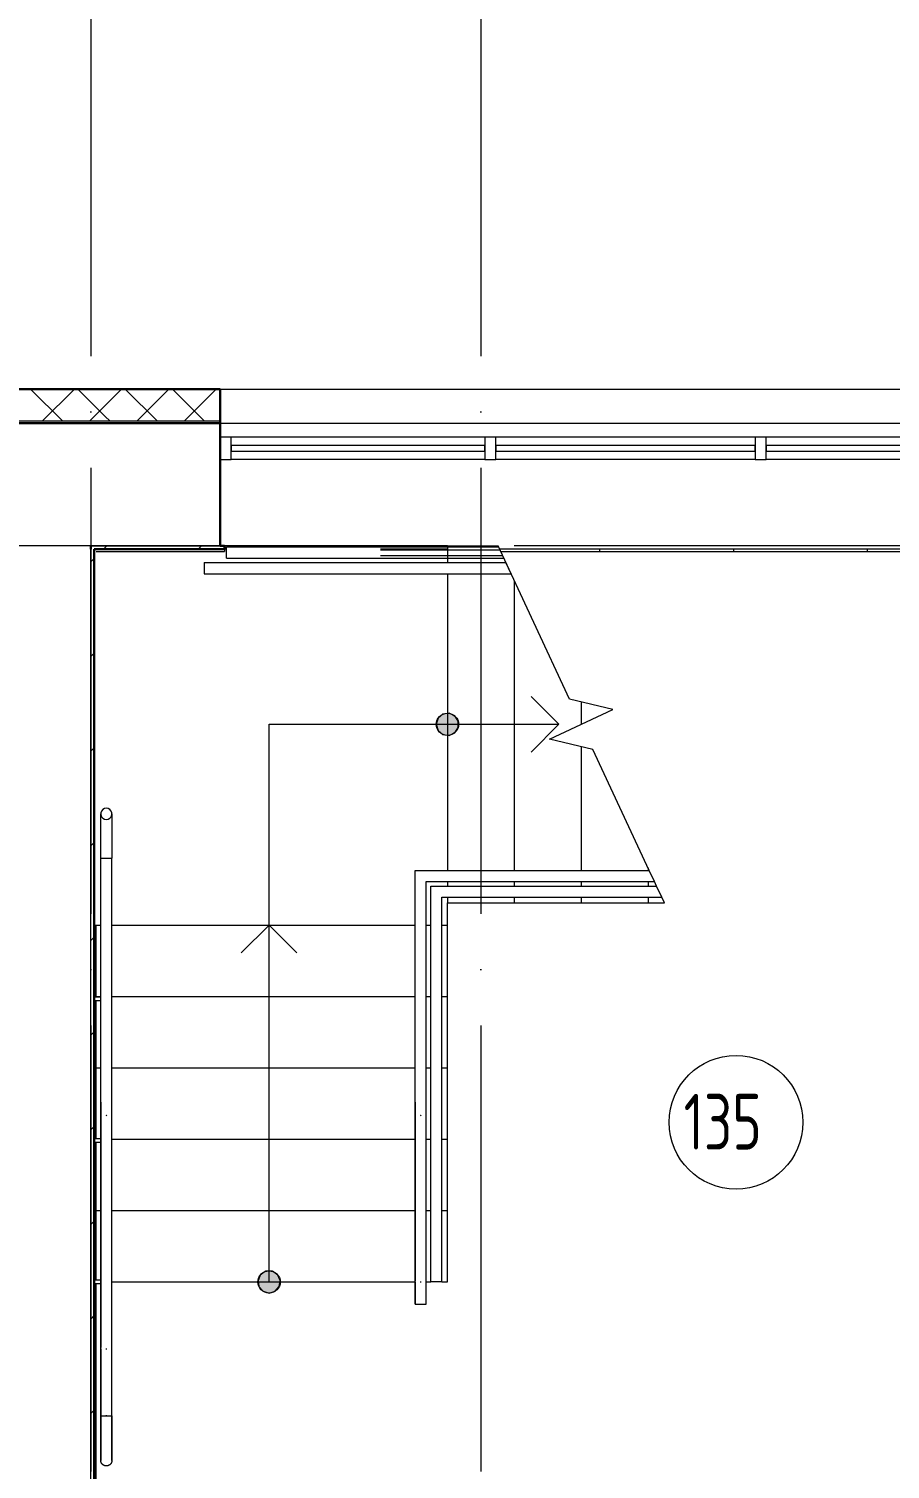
# Model space of a CAD drawing. Header units: millimetres. Extents: x -396912 to 182286, y -43638 to 41610.
# Drawn here: x -29284 to -25420, y 23633 to 30091 of the extents above; entities that cross this region are included whole.
import ezdxf

# ---------------------------------------------------------------- set-up
doc = ezdxf.new("R2010")
doc.units = ezdxf.units.MM
doc.linetypes.add('ADSK_Линия сетки', pattern=[25, 20, -2.5, 0, -2.5])
for name, color, linetype, lineweight in [('Витраж', 7, 'Continuous', 9), ('Лестницы', 252, 'Continuous', 9), ('Марки помещений', 252, 'Continuous', 20), ('Ограждение', 252, 'Continuous', 9), ('Оси', 252, 'Continuous', 9), ('Панели витража', 252, 'Continuous', 9), ('Перекрытие', 252, 'Continuous', 18), ('Стены внутренние', 7, 'Continuous', 18), ('Стены наружные', 7, 'Continuous', 18), ('Стены штриховка', 7, 'Continuous', 9), ('Стрелки вверх', 7, 'Continuous', 18)]:
    doc.layers.add(name, color=color, linetype=linetype, lineweight=lineweight)
doc.styles.add('GOST Common_3', font='', dxfattribs={"height": 3.5})
doc.styles.get('GOST Common_3').set_extended_font_data('GOST 2.304 type A')
pattern_1 = [(0, (-32121.8, 94), (0, 600), []), (90, (-32121.8, 94), (-600, 4e-14), [])]

# ---------------------------------------------------------------- blocks, each defined once
blk = doc.blocks.new('1 этаж')
at = {"layer": 'Ограждение', "true_color": 0x636466}
h = blk.add_hatch(dxfattribs=at)
h.set_pattern_fill('FP_25', color=251, style=0, pattern_type=2)
h.set_pattern_definition(pattern_1)
h.paths.add_polyline_path([(-28632.8, 26829.3), (-28622.8, 26839.3), (-32873.9, 26839.3), (-32869.2, 26829.3), (-29317.7, 26829.3)])
h = blk.add_hatch(dxfattribs=at)
h.set_pattern_fill('FP_25', color=251, style=0, pattern_type=2)
h.set_pattern_definition(pattern_1)
h.paths.add_polyline_path([(-34692.8, 21054.3), (-34682.8, 21054.3), (-34682.8, 23234.9), (-34692.8, 23234.9), (-34692.8, 21325.7)])
at = {"layer": 'Стрелки вверх', "true_color": 0x636466}
h = blk.add_hatch(color=251, dxfattribs=at)
edge = h.paths.add_edge_path()
edge.add_arc((-33107.8, 26054.3), 50, 0, 360)
for points in [[(-33100.7, 26004.8), (-33075.1, 26016.5), (-33059.8, 26040.2), (-33059.8, 26068.4), (-33075.1, 26092.1), (-33100.7, 26103.8), (-33128.6, 26099.8), (-33149.9, 26081.3), (-33157.8, 26054.3), (-33149.9, 26027.2), (-33128.6, 26008.8)], [(-33907.8, 23504.3), (-33880.8, 23512.2), (-33862.3, 23533.5), (-33858.3, 23561.4), (-33870, 23587), (-33893.7, 23602.2), (-33921.9, 23602.2), (-33945.6, 23587), (-33957.3, 23561.4), (-33953.3, 23533.5), (-33934.8, 23512.2)]]:
    blk.add_hatch(color=251, dxfattribs=at).paths.add_polyline_path(points)
h = blk.add_hatch(color=251, dxfattribs=at)
edge = h.paths.add_edge_path()
edge.add_arc((-33907.8, 23554.3), 50, 0, 360)
at = {"layer": 'Витраж', "color": 251, "lineweight": 18, "true_color": 0x636466}
for p, q in [((-34077.7, 27341.8), (-34127.7, 27341.8)), ((-34127.7, 27341.8), (-34127.7, 27241.8)), ((-34077.7, 27241.8), (-34077.7, 27341.8)), ((-34127.7, 27241.8), (-34077.7, 27241.8))]:
    blk.add_line(p, q, dxfattribs=at)
at = {"layer": 'Витраж', "color": 251, "true_color": 0x636466}
for p, q in [((-32940.2, 27341.8), (-34077.7, 27341.8)), ((-31727.7, 27341.8), (-32890.2, 27341.8)), ((-30515.2, 27341.8), (-31677.7, 27341.8)), ((-32940.2, 27241.8), (-34077.7, 27241.8)), ((-31727.7, 27241.8), (-32890.2, 27241.8)), ((-30515.2, 27241.8), (-31677.7, 27241.8))]:
    blk.add_line(p, q, dxfattribs=at)
at = {"layer": 'Витраж', "color": 251, "lineweight": 18, "true_color": 0x636466, "extrusion": (0, 0, -1)}
for p, q in [((-32890.2, 27341.8), (-32940.2, 27341.8)), ((-32940.2, 27341.8), (-32940.2, 27241.8)), ((-32890.2, 27241.8), (-32890.2, 27341.8)), ((-31677.7, 27341.8), (-31727.7, 27341.8)), ((-31727.7, 27341.8), (-31727.7, 27241.8)), ((-31677.7, 27241.8), (-31677.7, 27341.8)), ((-32940.2, 27241.8), (-32890.2, 27241.8)), ((-31727.7, 27241.8), (-31677.7, 27241.8))]:
    blk.add_line(p, q, dxfattribs=at)
at = {"layer": 'Лестницы', "color": 251, "true_color": 0x636466}
for p, q in [((-33107.8, 26854.3), (-34107.8, 26854.3)), ((-33107.8, 26854.3), (-33107.8, 26779.3)), ((-33107.8, 26854.3), (-32880.8, 26854.3)), ((-33107.8, 26854.3), (-33107.8, 26779.3)), ((-32560.6, 26167.6), (-32880.8, 26854.3)), ((-33107.8, 26729.3), (-33107.8, 25399.3)), ((-33107.8, 26729.3), (-33107.8, 25399.3)), ((-32807.8, 26697.6), (-32807.8, 25399.3)), ((-32807.8, 26697.6), (-32807.8, 25399.3)), ((-32366.2, 26120.3), (-32560.6, 26167.6)), ((-32507.8, 26154.7), (-32507.8, 26054.3)), ((-32507.8, 26154.7), (-32507.8, 26054.3)), ((-32649.4, 25988.2), (-32366.2, 26120.3)), ((-32455, 25941), (-32649.4, 25988.2)), ((-32507.8, 25953.8), (-32507.8, 25399.3)), ((-32507.8, 25953.8), (-32507.8, 25399.3)), ((-32202.4, 25399.3), (-32455, 25941)), ((-32207.8, 25410.9), (-32207.8, 25399.3)), ((-32207.8, 25410.9), (-32207.8, 25399.3)), ((-33107.8, 25349.3), (-33107.8, 25329.3)), ((-33107.8, 25349.3), (-33107.8, 25329.3)), ((-32807.8, 25349.3), (-32807.8, 25329.3)), ((-32807.8, 25349.3), (-32807.8, 25329.3)), ((-32507.8, 25349.3), (-32507.8, 25329.3)), ((-32507.8, 25349.3), (-32507.8, 25329.3)), ((-32207.8, 25349.3), (-32207.8, 25329.3)), ((-32207.8, 25349.3), (-32207.8, 25329.3)), ((-32169.7, 25329.3), (-32179.1, 25349.3)), ((-33107.8, 25279.3), (-33107.8, 25254.3)), ((-33107.8, 25279.3), (-33107.8, 25254.3)), ((-33107.8, 25154.3), (-33107.8, 25254.3)), ((-33107.8, 25254.3), (-32807.8, 25254.3)), ((-32807.8, 25279.3), (-32807.8, 25254.3)), ((-32807.8, 25279.3), (-32807.8, 25254.3)), ((-32807.8, 25254.3), (-32507.8, 25254.3)), ((-32507.8, 25279.3), (-32507.8, 25254.3)), ((-32507.8, 25279.3), (-32507.8, 25254.3)), ((-32507.8, 25254.3), (-32207.8, 25254.3)), ((-32207.8, 25279.3), (-32207.8, 25254.3)), ((-32207.8, 25279.3), (-32207.8, 25254.3)), ((-32207.8, 25254.3), (-32134.8, 25254.3)), ((-32134.8, 25254.3), (-32146.4, 25279.3)), ((-34692.8, 25154.3), (-34662.8, 25154.3)), ((-34612.8, 25154.3), (-33252.8, 25154.3)), ((-33202.8, 25154.3), (-33182.8, 25154.3)), ((-33132.8, 25154.3), (-33107.8, 25154.3)), ((-33107.8, 24834.3), (-33107.8, 25154.3)), ((-34682.8, 24834.3), (-34662.8, 24834.3)), ((-34682.8, 24834.3), (-34662.8, 24834.3)), ((-34612.8, 24834.3), (-33252.8, 24834.3)), ((-34612.8, 24834.3), (-33252.8, 24834.3)), ((-33202.8, 24834.3), (-33182.8, 24834.3)), ((-33202.8, 24834.3), (-33182.8, 24834.3)), ((-33132.8, 24834.3), (-33107.8, 24834.3)), ((-33132.8, 24834.3), (-33107.8, 24834.3)), ((-33107.8, 24514.3), (-33107.8, 24834.3)), ((-34682.8, 24514.3), (-34662.8, 24514.3)), ((-34682.8, 24514.3), (-34662.8, 24514.3)), ((-34612.8, 24514.3), (-33252.8, 24514.3)), ((-34612.8, 24514.3), (-33252.8, 24514.3)), ((-33202.8, 24514.3), (-33182.8, 24514.3)), ((-33202.8, 24514.3), (-33182.8, 24514.3)), ((-33132.8, 24514.3), (-33107.8, 24514.3)), ((-33132.8, 24514.3), (-33107.8, 24514.3)), ((-33107.8, 24194.3), (-33107.8, 24514.3)), ((-34612.8, 24194.3), (-33252.8, 24194.3)), ((-34612.8, 24194.3), (-33252.8, 24194.3)), ((-33202.8, 24194.3), (-33182.8, 24194.3)), ((-33202.8, 24194.3), (-33182.8, 24194.3)), ((-33132.8, 24194.3), (-33107.8, 24194.3)), ((-33132.8, 24194.3), (-33107.8, 24194.3)), ((-33107.8, 23874.3), (-33107.8, 24194.3)), ((-34682.8, 23874.3), (-34662.8, 23874.3)), ((-34682.8, 23874.3), (-34662.8, 23874.3)), ((-34612.8, 23874.3), (-33252.8, 23874.3)), ((-34612.8, 23874.3), (-33252.8, 23874.3)), ((-33202.8, 23874.3), (-33182.8, 23874.3)), ((-33202.8, 23874.3), (-33182.8, 23874.3)), ((-33132.8, 23874.3), (-33107.8, 23874.3)), ((-33132.8, 23874.3), (-33107.8, 23874.3)), ((-33107.8, 23554.3), (-33107.8, 23874.3)), ((-34612.8, 23554.3), (-33252.8, 23554.3)), ((-34612.8, 23554.3), (-33252.8, 23554.3)), ((-33202.8, 23554.3), (-33182.8, 23554.3)), ((-33202.8, 23554.3), (-33182.8, 23554.3)), ((-33132.8, 23554.3), (-33107.8, 23554.3)), ((-33132.8, 23554.3), (-33107.8, 23554.3))]:
    blk.add_line(p, q, dxfattribs=at)
at = {"layer": 'Марки помещений', "color": 251, "true_color": 0x636466}
blk.add_circle((-31813.2, 24270), 300, dxfattribs=at)
at = {"layer": 'Ограждение', "color": 251, "true_color": 0x636466}
for p, q in [((-34682.8, 26829.3), (-34107.8, 26829.3)), ((-34107.8, 26839.3), (-34107.8, 26829.3)), ((-34098.8, 26849.3), (-33407.8, 26849.3)), ((-34098.8, 26799.3), (-34098.8, 26849.3)), ((-33407.8, 26849.3), (-32878.5, 26849.3)), ((-33407.8, 26836.8), (-32872.7, 26836.8)), ((-33407.8, 26811.8), (-32861, 26811.8)), ((-32869.2, 26829.3), (-28632.8, 26829.3)), ((-34198.8, 26779.3), (-34198.8, 26729.3)), ((-34198.8, 26779.3), (-33407.8, 26779.3)), ((-34098.8, 26799.3), (-33407.8, 26799.3)), ((-33407.8, 26799.3), (-32855.2, 26799.3)), ((-33407.8, 26779.3), (-32845.9, 26779.3)), ((-32822.6, 26729.3), (-32845.9, 26779.3)), ((-34198.8, 26729.3), (-33407.8, 26729.3)), ((-33407.8, 26729.3), (-32822.6, 26729.3)), ((-34662.8, 25454.3), (-34612.8, 25454.3)), ((-34662.8, 24834.3), (-34662.8, 25454.3)), ((-34612.8, 24834.3), (-34612.8, 25454.3)), ((-33252.8, 25399.3), (-32202.4, 25399.3)), ((-33252.8, 24834.3), (-33252.8, 25399.3)), ((-32179.1, 25349.3), (-32202.4, 25399.3)), ((-33202.8, 25349.3), (-32179.1, 25349.3)), ((-33202.8, 24834.3), (-33202.8, 25349.3)), ((-33182.8, 25329.3), (-32169.7, 25329.3)), ((-33182.8, 24834.3), (-33182.8, 25329.3)), ((-32146.4, 25279.3), (-32169.7, 25329.3)), ((-32146.4, 25279.3), (-32169.7, 25329.3)), ((-33132.8, 25279.3), (-32146.4, 25279.3)), ((-33132.8, 24834.3), (-33132.8, 25279.3)), ((-34682.8, 24834.3), (-34682.8, 25154.3)), ((-34662.8, 24830.5), (-34692.8, 24830.5)), ((-34692.8, 24815.5), (-34662.8, 24815.5)), ((-34682.8, 24830.2), (-34682.8, 24834.3)), ((-34682.8, 24196.4), (-34682.8, 24815.7)), ((-34662.8, 23254.3), (-34662.8, 24834.3)), ((-34612.8, 23254.3), (-34612.8, 24834.3)), ((-33252.8, 23554.3), (-33252.8, 24834.3)), ((-33202.8, 23554.3), (-33202.8, 24834.3)), ((-33182.8, 23554.3), (-33182.8, 24834.3)), ((-33132.8, 23554.3), (-33132.8, 24834.3)), ((-34662.8, 24359.8), (-34662.8, 23259.8)), ((-34612.8, 23259.8), (-34612.8, 24359.8)), ((-33252.8, 24359.8), (-33252.8, 23559.8)), ((-33202.8, 23559.8), (-33202.8, 24359.8)), ((-34662.8, 24196.6), (-34692.8, 24196.6)), ((-34692.8, 24181.6), (-34662.8, 24181.6)), ((-34682.8, 23562.6), (-34682.8, 24181.9)), ((-34662.8, 23562.8), (-34692.8, 23562.8)), ((-34692.8, 23547.8), (-34662.8, 23547.8)), ((-34682.8, 23234.3), (-34682.8, 23548.1)), ((-33252.8, 23554.9), (-33252.8, 23454.3)), ((-33252.8, 23454.3), (-33252.8, 23554.3)), ((-33202.8, 23454.3), (-33202.8, 23554.9)), ((-33202.8, 23454.3), (-33202.8, 23554.3)), ((-33132.8, 23554.3), (-33182.8, 23554.3)), ((-33252.8, 23454.3), (-33202.8, 23454.3)), ((-33230.1, 23454.3), (-33225.5, 23454.3)), ((-34662.8, 23254.9), (-34662.8, 22954.3)), ((-34662.8, 22954.3), (-34662.8, 23254.3)), ((-34612.8, 22954.3), (-34612.8, 23254.9)), ((-34612.8, 22954.3), (-34612.8, 23254.3)), ((-34682.8, 23234.3), (-34692.8, 23234.3)), ((-34682.8, 21054.3), (-34682.8, 23234.9)), ((-34662.8, 22954.3), (-34612.8, 22954.3)), ((-34640.1, 22954.3), (-34635.5, 22954.3)), ((-34637.8, 22954.3), (-34640.1, 22954.3)), ((-34635.5, 22954.3), (-34637.8, 22954.3))]:
    blk.add_line(p, q, dxfattribs=at)
at = {"layer": 'Ограждение', "color": 251, "true_color": 0x636466, "flags": 128}
for points in [[(-34662.8, 25454.3), (-34662.8, 25462.3), (-34662.8, 25470.3), (-34662.8, 25478.2), (-34662.8, 25486.1), (-34662.8, 25494), (-34662.8, 25501.8), (-34662.8, 25509.5), (-34662.8, 25517.2), (-34662.8, 25524.7), (-34662.8, 25532.2), (-34662.8, 25539.5), (-34662.8, 25546.6), (-34662.8, 25553.6), (-34662.8, 25560.5), (-34662.8, 25567.2), (-34662.8, 25573.7), (-34662.8, 25580), (-34662.8, 25586.1), (-34662.8, 25592.1), (-34662.8, 25597.7), (-34662.8, 25603.2), (-34662.8, 25608.4), (-34662.8, 25613.4), (-34662.8, 25618.1), (-34662.8, 25622.6), (-34662.8, 25626.7), (-34662.8, 25630.7), (-34662.8, 25634.3), (-34662.8, 25637.6), (-34662.8, 25640.7), (-34662.8, 25643.4), (-34662.8, 25645.9), (-34662.8, 25648), (-34662.8, 25649.8), (-34662.8, 25651.4), (-34662.8, 25652.6), (-34662.8, 25652.7)], [(-34637.8, 25677.9), (-34646.4, 25676.3), (-34653.9, 25672), (-34659.5, 25665.2), (-34662.4, 25657), (-34662.4, 25648.3), (-34659.5, 25640.1), (-34653.9, 25633.4), (-34646.4, 25629), (-34637.8, 25627.5)], [(-34637.8, 25627.5), (-34629.2, 25629), (-34621.7, 25633.4), (-34616.1, 25640.1), (-34613.2, 25648.3), (-34613.2, 25657), (-34616.1, 25665.2), (-34621.7, 25672), (-34629.2, 25676.3), (-34637.8, 25677.9)], [(-34612.8, 25652.7), (-34612.8, 25651.5), (-34612.8, 25650.1), (-34612.8, 25648.3), (-34612.8, 25646.2), (-34612.8, 25643.8), (-34612.8, 25641.1), (-34612.8, 25638.1), (-34612.8, 25634.8), (-34612.8, 25631.2), (-34612.8, 25627.3), (-34612.8, 25623.2), (-34612.8, 25618.7), (-34612.8, 25614), (-34612.8, 25609.1), (-34612.8, 25603.9), (-34612.8, 25598.5), (-34612.8, 25592.8), (-34612.8, 25587), (-34612.8, 25580.9), (-34612.8, 25574.6), (-34612.8, 25568.1), (-34612.8, 25561.4), (-34612.8, 25554.6), (-34612.8, 25547.6), (-34612.8, 25540.4), (-34612.8, 25533.2), (-34612.8, 25525.7), (-34612.8, 25518.2), (-34612.8, 25510.6), (-34612.8, 25502.9), (-34612.8, 25495.1), (-34612.8, 25487.2), (-34612.8, 25479.3), (-34612.8, 25471.3), (-34612.8, 25463.4), (-34612.8, 25455.4), (-34612.8, 25454.3)], [(-34640.6, 24301.3), (-34637.8, 24300.9), (-34635, 24301.3)], [(-33230.6, 24301.3), (-33227.8, 24300.9), (-33225, 24301.3)], [(-34662.8, 22954.3), (-34662.8, 22946.3), (-34662.8, 22938.3), (-34662.8, 22930.3), (-34662.8, 22922.4), (-34662.8, 22914.5), (-34662.8, 22906.7), (-34662.8, 22899), (-34662.8, 22891.4), (-34662.8, 22883.8), (-34662.8, 22876.4), (-34662.8, 22869.1), (-34662.8, 22861.9), (-34662.8, 22854.9), (-34662.8, 22848), (-34662.8, 22841.3), (-34662.8, 22834.8), (-34662.8, 22828.5), (-34662.8, 22822.4), (-34662.8, 22816.5), (-34662.8, 22810.8), (-34662.8, 22805.3), (-34662.8, 22800.1), (-34662.8, 22795.1), (-34662.8, 22790.4), (-34662.8, 22786), (-34662.8, 22781.8), (-34662.8, 22777.9), (-34662.8, 22774.2), (-34662.8, 22770.9), (-34662.8, 22767.9), (-34662.8, 22765.1), (-34662.8, 22762.7), (-34662.8, 22760.5), (-34662.8, 22758.7), (-34662.8, 22757.2), (-34662.8, 22756), (-34662.8, 22755.1), (-34662.8, 22754.5), (-34662.8, 22754.3), (-34662.8, 22754.3)], [(-34662.8, 22754.3), (-34662.8, 22754.4), (-34662.8, 22754.9), (-34662.8, 22755.7), (-34662.8, 22756.8), (-34662.8, 22758.3), (-34662.8, 22760), (-34662.8, 22762.1), (-34662.8, 22764.4), (-34662.8, 22767.1), (-34662.8, 22770.1), (-34662.8, 22773.3), (-34662.8, 22776.9), (-34662.8, 22780.7), (-34662.8, 22784.8), (-34662.8, 22789.2), (-34662.8, 22793.8), (-34662.8, 22798.8), (-34662.8, 22803.9), (-34662.8, 22809.3), (-34662.8, 22814.9), (-34662.8, 22820.8), (-34662.8, 22826.8), (-34662.8, 22833.1), (-34662.8, 22839.6), (-34662.8, 22846.2), (-34662.8, 22853), (-34662.8, 22860), (-34662.8, 22867.1), (-34662.8, 22874.4), (-34662.8, 22881.8), (-34662.8, 22889.3), (-34662.8, 22896.9), (-34662.8, 22904.6), (-34662.8, 22912.4), (-34662.8, 22920.3), (-34662.8, 22928.2), (-34662.8, 22936.1), (-34662.8, 22944.1), (-34662.8, 22952.1), (-34662.8, 22954.3)], [(-34612.8, 22954.3), (-34612.8, 22946.3), (-34612.8, 22938.3), (-34612.8, 22930.3), (-34612.8, 22922.4), (-34612.8, 22914.5), (-34612.8, 22906.7), (-34612.8, 22899), (-34612.8, 22891.4), (-34612.8, 22883.8), (-34612.8, 22876.4), (-34612.8, 22869.1), (-34612.8, 22861.9), (-34612.8, 22854.9), (-34612.8, 22848), (-34612.8, 22841.3), (-34612.8, 22834.8), (-34612.8, 22828.5), (-34612.8, 22822.4), (-34612.8, 22816.5), (-34612.8, 22810.8), (-34612.8, 22805.3), (-34612.8, 22800.1), (-34612.8, 22795.1), (-34612.8, 22790.4), (-34612.8, 22786), (-34612.8, 22781.8), (-34612.8, 22777.9), (-34612.8, 22774.2), (-34612.8, 22770.9), (-34612.8, 22767.9), (-34612.8, 22765.1), (-34612.8, 22762.7), (-34612.8, 22760.5), (-34612.8, 22758.7), (-34612.8, 22757.2), (-34612.8, 22756), (-34612.8, 22755.1), (-34612.8, 22754.5), (-34612.8, 22754.3), (-34612.8, 22754.3)], [(-34612.8, 22754.3), (-34612.8, 22754.4), (-34612.8, 22754.9), (-34612.8, 22755.7), (-34612.8, 22756.8), (-34612.8, 22758.3), (-34612.8, 22760), (-34612.8, 22762.1), (-34612.8, 22764.4), (-34612.8, 22767.1), (-34612.8, 22770.1), (-34612.8, 22773.3), (-34612.8, 22776.9), (-34612.8, 22780.7), (-34612.8, 22784.8), (-34612.8, 22789.2), (-34612.8, 22793.8), (-34612.8, 22798.8), (-34612.8, 22803.9), (-34612.8, 22809.3), (-34612.8, 22814.9), (-34612.8, 22820.8), (-34612.8, 22826.8), (-34612.8, 22833.1), (-34612.8, 22839.6), (-34612.8, 22846.2), (-34612.8, 22853), (-34612.8, 22860), (-34612.8, 22867.1), (-34612.8, 22874.4), (-34612.8, 22881.8), (-34612.8, 22889.3), (-34612.8, 22896.9), (-34612.8, 22904.6), (-34612.8, 22912.4), (-34612.8, 22920.3), (-34612.8, 22928.2), (-34612.8, 22936.1), (-34612.8, 22944.1), (-34612.8, 22952.1), (-34612.8, 22954.3)], [(-34637.8, 22729.3), (-34638.8, 22729.3), (-34639.8, 22729.3), (-34640.8, 22729.4), (-34641.8, 22729.6), (-34642.8, 22729.8), (-34643.7, 22730), (-34644.7, 22730.2), (-34645.7, 22730.5), (-34646.6, 22730.9), (-34647.5, 22731.2), (-34648.5, 22731.7), (-34649.3, 22732.1), (-34650.2, 22732.6), (-34651.1, 22733.1), (-34651.9, 22733.6), (-34652.7, 22734.2), (-34653.5, 22734.8), (-34654.3, 22735.5), (-34655, 22736.1), (-34655.7, 22736.9), (-34656.4, 22737.6), (-34657.1, 22738.3), (-34657.7, 22739.1), (-34658.3, 22739.9), (-34658.8, 22740.8), (-34659.4, 22741.6), (-34659.9, 22742.5), (-34660.3, 22743.4), (-34660.7, 22744.3), (-34661.1, 22745.2), (-34661.4, 22746.1), (-34661.8, 22747.1), (-34662, 22748.1), (-34662.2, 22749), (-34662.4, 22750), (-34662.6, 22751), (-34662.7, 22752), (-34662.8, 22753), (-34662.8, 22754), (-34662.8, 22754.3)], [(-34612.8, 22754.3), (-34612.8, 22753.3), (-34612.9, 22752.3), (-34613, 22751.3), (-34613.1, 22750.3), (-34613.3, 22749.3), (-34613.5, 22748.3), (-34613.8, 22747.4), (-34614.1, 22746.4), (-34614.4, 22745.5), (-34614.8, 22744.5), (-34615.2, 22743.6), (-34615.6, 22742.7), (-34616.1, 22741.8), (-34616.6, 22741), (-34617.2, 22740.2), (-34617.7, 22739.3), (-34618.4, 22738.5), (-34619, 22737.8), (-34619.7, 22737), (-34620.4, 22736.3), (-34621.1, 22735.7), (-34621.9, 22735), (-34622.7, 22734.4), (-34623.5, 22733.8), (-34624.3, 22733.2), (-34625.1, 22732.7), (-34626, 22732.2), (-34626.9, 22731.8), (-34627.8, 22731.3), (-34628.7, 22731), (-34629.7, 22730.6), (-34630.6, 22730.3), (-34631.6, 22730.1), (-34632.6, 22729.8), (-34633.6, 22729.6), (-34634.5, 22729.5), (-34635.5, 22729.4), (-34636.5, 22729.3), (-34637.5, 22729.3), (-34637.8, 22729.3)]]:
    blk.add_lwpolyline(points, dxfattribs=at)
at = {"layer": 'Ограждение', "color": 251, "true_color": 0x636466}
for points in [[(-33229.9, 23554.3), (-33229.2, 23554.3), (-33227.8, 23554.3), (-33226.4, 23554.3), (-33225.7, 23554.3)], [(-34639.9, 23254.3), (-34639.2, 23254.3), (-34637.8, 23254.3), (-34636.4, 23254.3), (-34635.7, 23254.3)]]:
    blk.add_open_spline(points, degree=3, dxfattribs=at)
at = {"layer": 'Оси', "color": 251, "linetype": 'ADSK_Линия сетки', "ltscale": 100, "true_color": 0x636466}
for p, q in [((-34707.8, 32204.9), (-34707.8, -33771.9)), ((-32957.8, 32204.9), (-32957.8, -33771.9)), ((-807.8, 26854.3), (-72530.1, 26854.3))]:
    blk.add_line(p, q, dxfattribs=at)
at = {"layer": 'Панели витража', "color": 251, "lineweight": 18, "true_color": 0x636466}
for p, q in [((-32940.2, 27304.3), (-34077.7, 27304.3)), ((-34077.7, 27304.3), (-34077.7, 27279.3)), ((-34077.7, 27279.3), (-32940.2, 27279.3)), ((-32940.2, 27279.3), (-32940.2, 27304.3)), ((-31727.7, 27304.3), (-32890.2, 27304.3)), ((-32890.2, 27304.3), (-32890.2, 27279.3)), ((-32890.2, 27279.3), (-31727.7, 27279.3)), ((-31727.7, 27279.3), (-31727.7, 27304.3)), ((-30515.2, 27304.3), (-31677.7, 27304.3)), ((-31677.7, 27304.3), (-31677.7, 27279.3)), ((-31677.7, 27279.3), (-30515.2, 27279.3))]:
    blk.add_line(p, q, dxfattribs=at)
at = {"layer": 'Перекрытие', "color": 251, "ltscale": 100, "true_color": 0x636466}
for p, q in [((-33107.8, 26854.3), (-34107.8, 26854.3)), ((-33107.8, 25154.3), (-33107.8, 25254.3)), ((-34692.8, 25154.3), (-34662.8, 25154.3)), ((-34612.8, 25154.3), (-33252.8, 25154.3)), ((-33202.8, 25154.3), (-33182.8, 25154.3)), ((-33132.8, 25154.3), (-33107.8, 25154.3))]:
    blk.add_line(p, q, dxfattribs=at)
at = {"layer": 'Стены внутренние', "color": 251, "lineweight": 30, "true_color": 0x636466}
for p, q in [((-34127.7, 27556.3), (-36367.8, 27556.3)), ((-34127.7, 27414.3), (-34127.7, 27556.3)), ((-34127.7, 27404.3), (-36367.8, 27404.3)), ((-34127.7, 26854.3), (-34127.7, 27404.3))]:
    blk.add_line(p, q, dxfattribs=at)
at = {"layer": 'Стены внутренние', "color": 251, "linetype": 'Continuous', "lineweight": 9, "true_color": 0x636466}
for p, q in [((-34834.8, 27414.3), (-34974.8, 27554.3)), ((-34924.3, 27414.3), (-34784.3, 27554.3)), ((-34889.4, 27554.3), (-34890.5, 27556.3)), ((-34642.8, 27434.4), (-34762.6, 27554.3)), ((-34642.8, 27483.6), (-34572.2, 27554.3)), ((-34410.5, 27414.3), (-34550.5, 27554.3)), ((-34500, 27414.3), (-34360, 27554.3)), ((-34198.4, 27414.3), (-34338.4, 27554.3)), ((-34287.9, 27414.3), (-34147.9, 27554.3)), ((-34159.5, 27556.3), (-34160.7, 27554.3)), ((-34712.2, 27414.3), (-34642.8, 27483.6)), ((-34622.6, 27414.3), (-34642.8, 27434.4))]:
    blk.add_line(p, q, dxfattribs=at)
at = {"layer": 'Стены внутренние', "color": 251, "true_color": 0x636466}
for p, q in [((-34127.7, 27556.3), (-29317.7, 27556.3)), ((-34127.7, 27404.3), (-29317.7, 27404.3)), ((-34707.8, 26854.3), (-34127.7, 26854.3)), ((-34707.8, 21039.3), (-34707.8, 26839.3))]:
    blk.add_line(p, q, dxfattribs=at)
at = {"layer": 'Стены наружные', "color": 251, "lineweight": 30, "true_color": 0x636466}
for p, q in [((-34127.7, 27404.3), (-34127.7, 27414.3)), ((-34707.8, 26854.3), (-34707.8, 26839.3)), ((-34692.8, 26839.3), (-34107.8, 26839.3)), ((-34692.8, 21039.3), (-34692.8, 26839.3)), ((-34107.8, 26854.3), (-34127.7, 26854.3)), ((-34107.8, 26839.3), (-34107.8, 26854.3))]:
    blk.add_line(p, q, dxfattribs=at)
at = {"layer": 'Стены наружные', "color": 251, "true_color": 0x636466}
for p, q in [((-34127.7, 26854.3), (-34707.8, 26854.3)), ((-34098.8, 26839.3), (-34107.8, 26839.3)), ((-33107.8, 26839.3), (-33407.8, 26839.3)), ((-29317.7, 26839.3), (-32873.9, 26839.3))]:
    blk.add_line(p, q, dxfattribs=at)
at = {"layer": 'Стены наружные', "color": 251, "linetype": 'Continuous', "lineweight": 9, "true_color": 0x636466}
for p, q in [((-34650.8, 26839.3), (-34635.8, 26854.3)), ((-34226.5, 26839.3), (-34211.5, 26854.3)), ((-34707.8, 26782.2), (-34692.8, 26797.2)), ((-34707.8, 26358), (-34692.8, 26373)), ((-34707.8, 25933.7), (-34692.8, 25948.7)), ((-34707.8, 25509.5), (-34692.8, 25524.5)), ((-34707.8, 25085.2), (-34692.8, 25100.2)), ((-34707.8, 24660.9), (-34692.8, 24675.9)), ((-34707.8, 24236.7), (-34692.8, 24251.7)), ((-34707.8, 23812.4), (-34692.8, 23827.4)), ((-34707.8, 23388.1), (-34692.8, 23403.1)), ((-34707.8, 22963.9), (-34692.8, 22978.9))]:
    blk.add_line(p, q, dxfattribs=at)
at = {"layer": 'Стены штриховка', "color": 251, "true_color": 0x636466}
for p, q in [((-34127.7, 27554.3), (-36365.8, 27554.3)), ((-34642.8, 27554.3), (-34642.8, 27556.3)), ((-36367.8, 27414.3), (-34127.7, 27414.3))]:
    blk.add_line(p, q, dxfattribs=at)
at = {"layer": 'Стрелки вверх', "color": 251, "true_color": 0x636466}
for p, q in [((-32607.8, 26054.3), (-32732.8, 26179.3)), ((-33128.6, 26099.8), (-33149.9, 26081.3)), ((-33100.7, 26103.8), (-33128.6, 26099.8)), ((-33075.1, 26092.1), (-33100.7, 26103.8)), ((-33059.8, 26068.4), (-33075.1, 26092.1)), ((-33907.8, 26054.3), (-33107.8, 26054.3)), ((-33907.8, 25154.3), (-33907.8, 26054.3)), ((-33149.9, 26081.3), (-33157.8, 26054.3)), ((-33157.8, 26054.3), (-33149.9, 26027.2)), ((-33149.9, 26027.2), (-33128.6, 26008.8)), ((-33107.8, 26054.3), (-32807.8, 26054.3)), ((-33075.1, 26016.5), (-33059.8, 26040.2)), ((-33059.8, 26040.2), (-33059.8, 26068.4)), ((-32807.8, 26054.3), (-32607.8, 26054.3)), ((-32607.8, 26054.3), (-32732.8, 25929.3)), ((-33128.6, 26008.8), (-33100.7, 26004.8)), ((-33100.7, 26004.8), (-33075.1, 26016.5)), ((-33907.8, 25154.3), (-34032.8, 25029.3)), ((-33907.8, 24834.3), (-33907.8, 25154.3)), ((-33907.8, 25154.3), (-33782.8, 25029.3)), ((-33907.8, 24514.3), (-33907.8, 24834.3)), ((-33907.8, 24194.3), (-33907.8, 24514.3)), ((-33907.8, 23874.3), (-33907.8, 24194.3)), ((-33907.8, 23554.3), (-33907.8, 23874.3)), ((-33945.6, 23587), (-33957.3, 23561.4)), ((-33921.9, 23602.2), (-33945.6, 23587)), ((-33893.7, 23602.2), (-33921.9, 23602.2)), ((-33870, 23587), (-33893.7, 23602.2)), ((-33858.3, 23561.4), (-33870, 23587)), ((-33957.3, 23561.4), (-33953.3, 23533.5)), ((-33953.3, 23533.5), (-33934.8, 23512.2)), ((-33934.8, 23512.2), (-33907.8, 23504.3)), ((-33907.8, 23504.3), (-33880.8, 23512.2)), ((-33880.8, 23512.2), (-33862.3, 23533.5)), ((-33862.3, 23533.5), (-33858.3, 23561.4))]:
    blk.add_line(p, q, dxfattribs=at)
for centre in [(-33107.8, 26054.3), (-33907.8, 23554.3)]:
    blk.add_circle(centre, 50, dxfattribs=at)
at = {"layer": 'Марки помещений', "color": 251, "true_color": 0x636466, "style": 'GOST Common_3', "width": 0.9}
blk.add_text('135', height=250, dxfattribs=at).set_placement((-32048.1, 24147.7))

msp = doc.modelspace()

# ---------------------------------------------------------------- block references
msp.add_blockref('1 этаж', (5702.1, 918.2))

doc.saveas('drawing.dxf')
